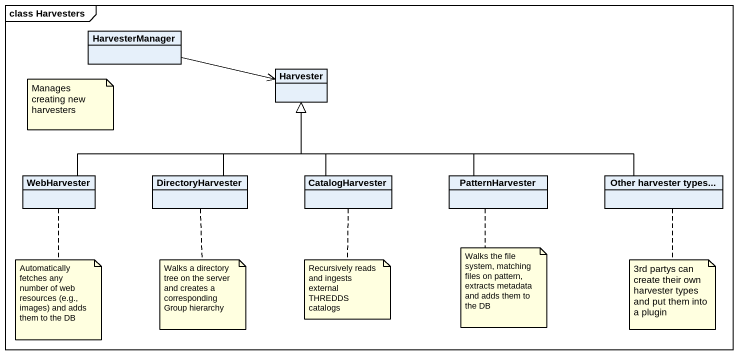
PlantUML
@startuml
mainframe class Harvesters
hide circle
hide empty members
class HarvesterManager
class Harvester
class WebHarvester
class DirectoryHarvester
class CatalogHarvester
class PatternHarvester
class "Other harvester types..." as Other_harvester_types
HarvesterManager -right-> Harvester
WebHarvester -right-|> Harvester
DirectoryHarvester -up-|> Harvester
CatalogHarvester -up-|> Harvester
PatternHarvester -left-|> Harvester
Other_harvester_types -left-|> Harvester
note as N1
  Manages creating new harvesters
end note
note bottom of WebHarvester : Automatically fetches any number of web resources (e.g., images) and adds them to the DB
note bottom of DirectoryHarvester : Walks a directory tree on the server and creates a corresponding Group hierarchy
note bottom of CatalogHarvester : Recursively reads and ingests external THREDDS catalogs
note bottom of PatternHarvester : Walks the file system, matching files on pattern, extracts metadata and adds them to the DB
note bottom of Other_harvester_types : 3rd partys can create their own harvester types and put them into a plugin
@enduml
